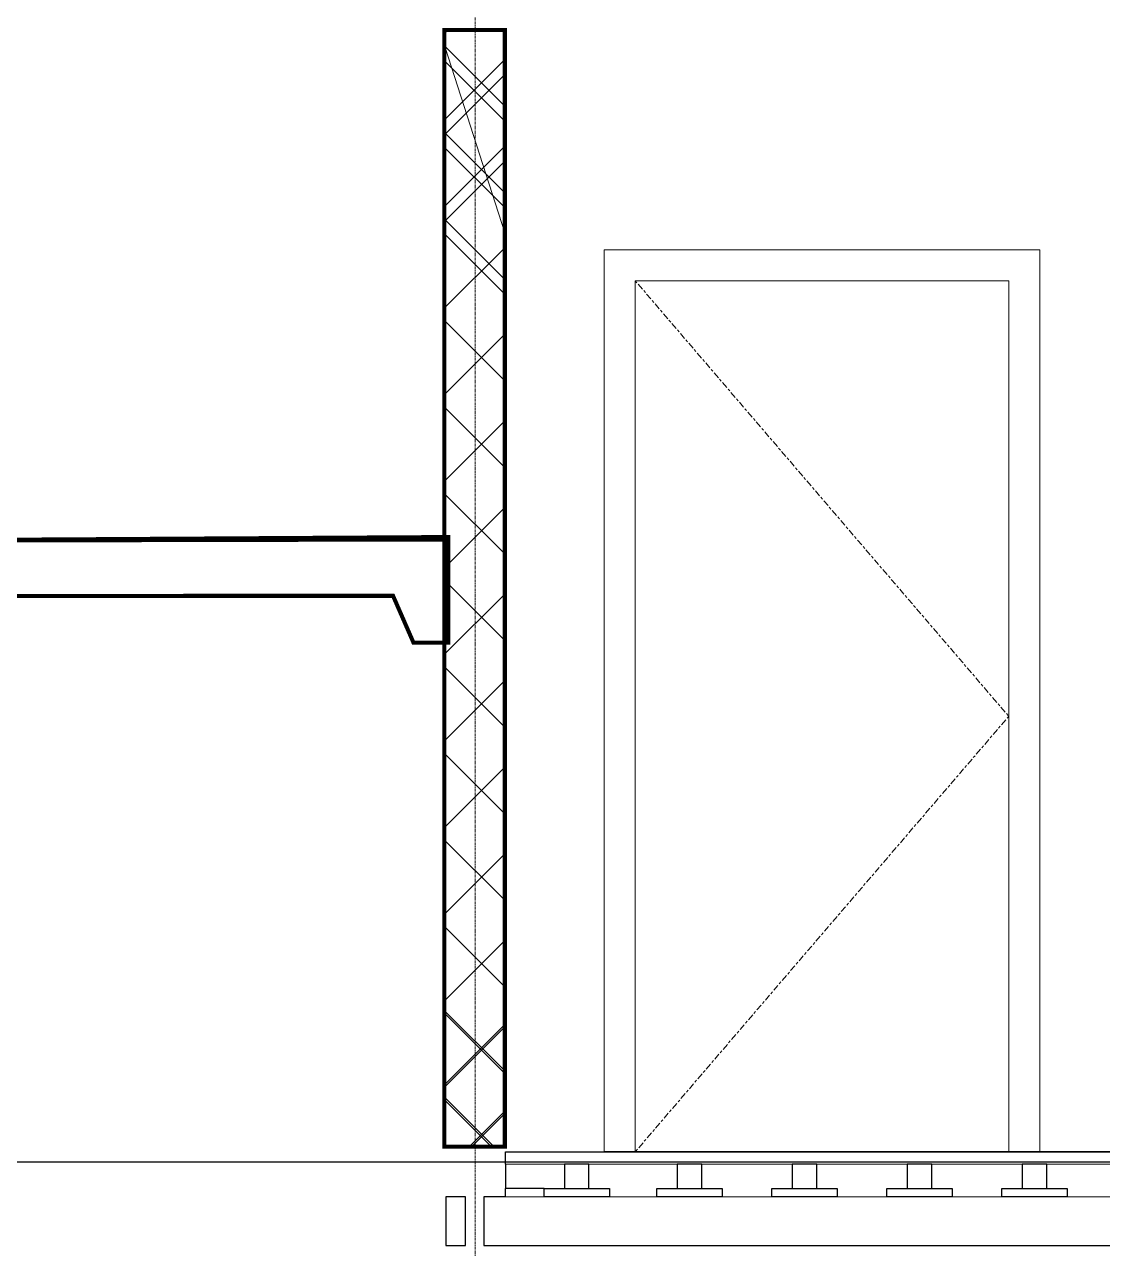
# Model space of a CAD drawing. Header units: inches. Extents: x -2431 to 214825, y 3 to 92804.
# Drawn here: x 162324 to 164965, y 11804 to 14803 of the extents above; entities that cross this region are included whole.
import ezdxf

# ---------------------------------------------------------------- set-up
doc = ezdxf.new("R2010")
doc.units = ezdxf.units.IN
doc.header["$MEASUREMENT"] = 0
doc.linetypes.add('Линия сетки', pattern=[22.224999999999994, 12.7, -3.174999999999999, 3.174999999999999, -3.174999999999999])
doc.linetypes.add('Центр', pattern=[31.749999999999996, 6.349999999999999, -4.7625, 15.875, -4.7625])
for name, color, linetype, lineweight in [('A-DOOR', 250, 'Continuous', 9), ('A-DOOR-FRAM', 250, 'Continuous', 18), ('A-FLOR', 250, 'Continuous', 9), ('A-WALL', 250, 'Continuous', 9), ('A-WALL-PATT', 250, 'Continuous', 25), ('S-GRID', 250, 'Continuous', 9)]:
    doc.layers.add(name, color=color, linetype=linetype, lineweight=lineweight)
doc.layers.add('Фундамент', color=30, linetype='Continuous')
pattern_1 = [(49.99999999999999, (-76036.9839342985, -16202.15720170824), (546.554006988012, -47.81725661670926), [57.15000000000001, -628.6500000000001]), (355, (-76036.9839342985, -16202.15720170824), (-105.730264274908, 573.1705357171054), [45.72, -502.92175251]), (100.4514447, (-75991.43791329852, -16206.1419622082), (440.8237412710598, 525.3532557365853), [48.57002639999999, -534.2707337999998]), (46.18420000000001, (-76036.9839342985, -16049.75720170821), (813.2371226763897, -126.1269837981814), [85.725, -942.9749999999999]), (96.63555760999992, (-75969.2142342985, -16060.26770170819), (712.212402154509, 742.2783737931645), [72.85506942, -801.4068244800001]), (351.1841511700001, (-76036.9839342985, -16049.75720170821), (712.2124021949311, 742.278373756598), [68.57990121, -754.37919576]), (21, (-75960.7839342985, -16087.85720170819), (454.8431738073974, -306.7955945612628), [57.15000000000001, -628.6500000000001]), (326.0000000000001, (-75960.7839342985, -16087.85720170819), (185.4060850429412, 552.5638983669578), [45.72, -502.92]), (71.45144499999999, (-75922.88033649849, -16113.42350140819), (640.2492578361484, 245.7683066577157), [48.5700264, -534.2698128]), (37.50000000000001, (-76036.9839342985, -16202.15720170824), (9.26580975177545, 253.6651166194593), [0, -496.824, 0, -510.54, 0, -504.825]), (7.499999999999999, (-76036.9839342985, -16202.15720170824), (200.4589875309172, 300.5417244543585), [0, -291.0839999999999, 0, -485.394, 0, -192.405]), (327.5, (-76206.90993429851, -16202.15720170824), (406.7717855006142, -17.18623197802033), [0, -190.5, 0, -594.36, 0, -788.67]), (317.5, (-76283.1099342985, -16202.15720170824), (444.3875441580541, 76.27947309999908), [0, -247.65, 0, -394.716, 0, -560.0699999999999])]
pattern_2 = [(45, (164716.2814225166, 33290.74681734701), (-251.4471713899363, 251.4471713899363), []), (45, (164716.2814225166, 33671.74681734701), (-251.4471713899363, 251.4471713899363), [])]

# ---------------------------------------------------------------- blocks, each defined once
blk = doc.blocks.new('Одиночные-Щитовые - 0915 x 2134 мм-348962-Сечение 0')
at = {"layer": 'A-DOOR', "linetype": 'Центр'}
for p, q in [((-5142.589691944655, 2134), (-4227.589691944655, 1067)), ((-4227.589691944655, 1067), (-5142.589691944656, -1.353583911622991e-13))]:
    blk.add_line(p, q, dxfattribs=at)
at = {"layer": 'A-DOOR-FRAM', "lineweight": 9}
for p, q in [((-5218.589691944656, 2209.999999999999), (-5218.589691944656, 0)), ((-4151.589691944657, 2209.999999999999), (-5218.589691944656, 2209.999999999999)), ((-4151.589691944657, 0), (-4151.589691944657, 2209.999999999999)), ((-5142.589691944656, 0), (-5142.589691944656, 2134.000000000002)), ((-5142.589691944656, 2134.000000000002), (-4227.589691944657, 2134.000000000002)), ((-4227.589691944657, 2134.000000000002), (-4227.589691944657, 0))]:
    blk.add_line(p, q, dxfattribs=at)

msp = doc.modelspace()

# ---------------------------------------------------------------- hatches: boundary and pattern name
h = msp.add_hatch()
h.set_pattern_fill('AR-CONC', color=256, scale=3)
h.set_pattern_definition(pattern_1)
h.paths.add_polyline_path([(163500.447730572, 11890.74681734701), (163354.447730572, 11890.74681734701), (163354.447730572, 10240.74681734701), (163367.6765086684, 10240.74681734701), (163367.6765086684, 9940.746817347012), (163354.447730572, 9940.746817347012), (163354.447730572, 9340.746817347012), (163500.447730572, 9340.746817347012)])
h.paths.add_polyline_path([(168376.3306247166, 11890.74681734701), (168230.3306247166, 11890.74681734701), (168230.3306247166, 9340.746817347012), (168376.3306247166, 9340.746817347012)])
h.paths.add_polyline_path([(165200.4477305721, 11788.99893422239), (165054.447730572, 11788.99893422239), (165054.447730572, 9340.746817347012), (165200.447730572, 9340.746817347012)])
h.paths.add_polyline_path([(165140.6390425664, 11811.36464429955), (165200.447730572, 11811.36464429955)])
h.paths.add_polyline_path([(165111.0355341841, 11811.36464429955), (165054.447730572, 11811.36464429955)])
h = msp.add_hatch()
h.set_pattern_fill('AR-CONC', color=256, scale=3)
h.set_pattern_definition(pattern_1)
h.paths.add_polyline_path([(163500.447730572, 11890.74681734701), (163354.447730572, 11890.74681734701), (163354.447730572, 10240.74681734701), (163367.6765086684, 10240.74681734701), (163367.6765086684, 9940.746817347012), (163354.447730572, 9940.746817347012), (163354.447730572, 9340.746817347012), (163500.447730572, 9340.746817347012)])
h.paths.add_polyline_path([(168376.3306247166, 11890.74681734701), (168230.3306247166, 11890.74681734701), (168230.3306247166, 9340.746817347012), (168376.3306247166, 9340.746817347012)])
h.paths.add_polyline_path([(165200.4477305721, 11788.99893422239), (165054.447730572, 11788.99893422239), (165054.447730572, 9340.746817347012), (165200.447730572, 9340.746817347012)])
h.paths.add_polyline_path([(165140.6390425664, 11811.36464429955), (165200.447730572, 11811.36464429955)])
h.paths.add_polyline_path([(165111.0355341841, 11811.36464429955), (165054.447730572, 11811.36464429955)])
at = {"layer": 'A-WALL-PATT', "lineweight": 9}
h = msp.add_hatch(dxfattribs=at)
h.set_pattern_fill('FP_3', color=256, style=0, pattern_type=2)
h.set_pattern_definition(pattern_2)
h.paths.add_polyline_path([(163352.447730572, 11890.74681734701), (163354.447730572, 11890.74681734701), (163354.447730572, 12040.74681734701), (163352.447730572, 12040.74681734701)])
h.paths.add_polyline_path([(163354.447730572, 11788.99893422524), (163352.447730572, 11788.99893422524), (163352.447730572, 9340.746817346953), (163354.447730572, 9340.746817346953)])
h = msp.add_hatch(dxfattribs=at)
h.set_pattern_fill('FP_3', color=256, style=0, pattern_type=2)
h.set_pattern_definition(pattern_2)
h.paths.add_polyline_path([(163352.447730572, 11890.74681734701), (163354.447730572, 11890.74681734701), (163354.447730572, 12040.74681734701), (163352.447730572, 12040.74681734701)])
h.paths.add_polyline_path([(163354.447730572, 11788.99893422524), (163352.447730572, 11788.99893422524), (163352.447730572, 9340.746817346953), (163354.447730572, 9340.746817346953)])

# ---------------------------------------------------------------- linework, layer by layer
for p, q in [((163502.447730572, 14788.99893422524), (163352.447730572, 14788.99893422524)), ((163502.447730572, 14788.99893422524), (163352.447730572, 14788.99893422524)), ((163502.447730572, 12053.20426850737), (163354.447730572, 12053.20426850737)), ((163502.447730572, 12053.20426850737), (163354.447730572, 12053.20426850737)), ((163502.447730572, 12040.74681734701), (165054.4477305721, 12040.74681734701)), ((163502.447730572, 12040.74681734701), (165054.4477305721, 12040.74681734701)), ((163502.447730572, 12010.74681734707), (163502.447730572, 11950.74681734707)), ((163502.447730572, 12010.74681734707), (163502.447730572, 11950.74681734707)), ((163706.5718784914, 12010.74681734981), (163646.5718784914, 12010.74681734981)), ((163646.5718784914, 12010.74681734981), (163646.5718784914, 11950.74681734981)), ((163706.5718784913, 12010.74681734981), (163646.5718784913, 12010.74681734981)), ((163646.5718784913, 12010.74681734981), (163646.5718784913, 11950.74681734981)), ((163706.5718784914, 12010.74681734981), (163646.5718784914, 12010.74681734981)), ((163646.5718784914, 12010.74681734981), (163646.5718784914, 11950.74681734981)), ((163706.5718784913, 12010.74681734981), (163646.5718784913, 12010.74681734981)), ((163646.5718784913, 12010.74681734981), (163646.5718784913, 11950.74681734981)), ((163706.5718784914, 11950.74681734981), (163706.5718784914, 12010.74681734981)), ((163706.5718784913, 11950.74681734981), (163706.5718784913, 12010.74681734981)), ((163706.5718784914, 11950.74681734981), (163706.5718784914, 12010.74681734981)), ((163706.5718784913, 11950.74681734981), (163706.5718784913, 12010.74681734981)), ((163982.9419795679, 12010.74681734981), (163922.9419795679, 12010.74681734981)), ((163922.9419795679, 12010.74681734981), (163922.9419795679, 11950.74681734981)), ((163982.9419795678, 12010.74681734981), (163922.9419795678, 12010.74681734981)), ((163922.9419795678, 12010.74681734981), (163922.9419795678, 11950.74681734981)), ((163982.9419795679, 12010.74681734981), (163922.9419795679, 12010.74681734981)), ((163922.9419795679, 12010.74681734981), (163922.9419795679, 11950.74681734981)), ((163982.9419795678, 12010.74681734981), (163922.9419795678, 12010.74681734981)), ((163922.9419795678, 12010.74681734981), (163922.9419795678, 11950.74681734981)), ((163982.9419795679, 11950.74681734981), (163982.9419795679, 12010.74681734981)), ((163982.9419795678, 11950.74681734981), (163982.9419795678, 12010.74681734981)), ((163982.9419795679, 11950.74681734981), (163982.9419795679, 12010.74681734981)), ((163982.9419795678, 11950.74681734981), (163982.9419795678, 12010.74681734981)), ((164264.5829941634, 12010.74681734981), (164204.5829941634, 12010.74681734981)), ((164204.5829941634, 12010.74681734981), (164204.5829941634, 11950.74681734981)), ((164264.5829941633, 12010.74681734981), (164204.5829941633, 12010.74681734981)), ((164204.5829941633, 12010.74681734981), (164204.5829941633, 11950.74681734981)), ((164264.5829941634, 12010.74681734981), (164204.5829941634, 12010.74681734981)), ((164204.5829941634, 12010.74681734981), (164204.5829941634, 11950.74681734981)), ((164264.5829941633, 12010.74681734981), (164204.5829941633, 12010.74681734981)), ((164204.5829941633, 12010.74681734981), (164204.5829941633, 11950.74681734981)), ((164264.5829941634, 11950.74681734981), (164264.5829941634, 12010.74681734981)), ((164264.5829941633, 11950.74681734981), (164264.5829941633, 12010.74681734981)), ((164264.5829941634, 11950.74681734981), (164264.5829941634, 12010.74681734981)), ((164264.5829941633, 11950.74681734981), (164264.5829941633, 12010.74681734981)), ((164546.2240087591, 12010.74681735254), (164486.2240087591, 12010.74681735254)), ((164486.2240087591, 12010.74681735254), (164486.2240087591, 11950.74681735254)), ((164546.224008759, 12010.74681735254), (164486.224008759, 12010.74681735254)), ((164486.224008759, 12010.74681735254), (164486.224008759, 11950.74681735254)), ((164546.2240087591, 12010.74681735254), (164486.2240087591, 12010.74681735254)), ((164486.2240087591, 12010.74681735254), (164486.2240087591, 11950.74681735254)), ((164546.224008759, 12010.74681735254), (164486.224008759, 12010.74681735254)), ((164486.224008759, 12010.74681735254), (164486.224008759, 11950.74681735254)), ((164546.2240087591, 11950.74681735254), (164546.2240087591, 12010.74681735254)), ((164546.224008759, 11950.74681735254), (164546.224008759, 12010.74681735254)), ((164546.2240087591, 11950.74681735254), (164546.2240087591, 12010.74681735254)), ((164546.224008759, 11950.74681735254), (164546.224008759, 12010.74681735254)), ((164827.8650233546, 12010.74681735528), (164767.8650233546, 12010.74681735528)), ((164767.8650233546, 12010.74681735528), (164767.8650233546, 11950.74681735528)), ((164827.8650233545, 12010.74681735528), (164767.8650233545, 12010.74681735528)), ((164767.8650233545, 12010.74681735528), (164767.8650233545, 11950.74681735528)), ((164827.8650233546, 12010.74681735528), (164767.8650233546, 12010.74681735528)), ((164767.8650233546, 12010.74681735528), (164767.8650233546, 11950.74681735528)), ((164827.8650233545, 12010.74681735528), (164767.8650233545, 12010.74681735528)), ((164767.8650233545, 12010.74681735528), (164767.8650233545, 11950.74681735528)), ((164827.8650233546, 11950.74681735528), (164827.8650233546, 12010.74681735528)), ((164827.8650233545, 11950.74681735528), (164827.8650233545, 12010.74681735528)), ((164827.8650233546, 11950.74681735528), (164827.8650233546, 12010.74681735528)), ((164827.8650233545, 11950.74681735528), (164827.8650233545, 12010.74681735528)), ((163596.5718784913, 11950.74681734981), (163502.447730572, 11950.74681734981)), ((163596.5718784913, 11950.74681734981), (163502.447730572, 11950.74681734981)), ((163596.5718784914, 11950.74681734981), (163756.5718784914, 11950.74681734981)), ((163596.5718784914, 11930.74681734981), (163596.5718784914, 11950.74681734981)), ((163596.5718784913, 11950.74681734981), (163756.5718784913, 11950.74681734981)), ((163596.5718784913, 11930.74681734981), (163596.5718784913, 11950.74681734981)), ((163596.5718784914, 11950.74681734981), (163756.5718784914, 11950.74681734981)), ((163596.5718784914, 11930.74681734981), (163596.5718784914, 11950.74681734981)), ((163596.5718784913, 11950.74681734981), (163756.5718784913, 11950.74681734981)), ((163596.5718784913, 11930.74681734981), (163596.5718784913, 11950.74681734981)), ((163646.5718784914, 11950.74681734981), (163706.5718784914, 11950.74681734981)), ((163646.5718784913, 11950.74681734981), (163706.5718784913, 11950.74681734981)), ((163646.5718784914, 11950.74681734981), (163706.5718784914, 11950.74681734981)), ((163646.5718784913, 11950.74681734981), (163706.5718784913, 11950.74681734981)), ((163756.5718784914, 11950.74681734981), (163756.5718784914, 11930.74681734981)), ((163756.5718784913, 11950.74681734981), (163756.5718784913, 11930.74681734981)), ((163756.5718784914, 11950.74681734981), (163756.5718784914, 11930.74681734981)), ((163756.5718784913, 11950.74681734981), (163756.5718784913, 11930.74681734981)), ((163872.9419795679, 11950.74681734981), (164032.9419795679, 11950.74681734981)), ((163872.9419795679, 11930.74681734981), (163872.9419795679, 11950.74681734981)), ((163872.9419795678, 11950.74681734981), (164032.9419795678, 11950.74681734981)), ((163872.9419795678, 11930.74681734981), (163872.9419795678, 11950.74681734981)), ((163872.9419795679, 11950.74681734981), (164032.9419795679, 11950.74681734981)), ((163872.9419795679, 11930.74681734981), (163872.9419795679, 11950.74681734981)), ((163872.9419795678, 11950.74681734981), (164032.9419795678, 11950.74681734981)), ((163872.9419795678, 11930.74681734981), (163872.9419795678, 11950.74681734981)), ((163922.9419795679, 11950.74681734981), (163982.9419795679, 11950.74681734981)), ((163922.9419795678, 11950.74681734981), (163982.9419795678, 11950.74681734981)), ((163922.9419795679, 11950.74681734981), (163982.9419795679, 11950.74681734981)), ((163922.9419795678, 11950.74681734981), (163982.9419795678, 11950.74681734981)), ((164032.9419795679, 11950.74681734981), (164032.9419795679, 11930.74681734981)), ((164032.9419795678, 11950.74681734981), (164032.9419795678, 11930.74681734981)), ((164032.9419795679, 11950.74681734981), (164032.9419795679, 11930.74681734981)), ((164032.9419795678, 11950.74681734981), (164032.9419795678, 11930.74681734981)), ((164154.5829941634, 11950.74681734981), (164314.5829941634, 11950.74681734981)), ((164154.5829941634, 11930.74681734981), (164154.5829941634, 11950.74681734981)), ((164154.5829941633, 11950.74681734981), (164314.5829941633, 11950.74681734981)), ((164154.5829941633, 11930.74681734981), (164154.5829941633, 11950.74681734981)), ((164154.5829941634, 11950.74681734981), (164314.5829941634, 11950.74681734981)), ((164154.5829941634, 11930.74681734981), (164154.5829941634, 11950.74681734981)), ((164154.5829941633, 11950.74681734981), (164314.5829941633, 11950.74681734981)), ((164154.5829941633, 11930.74681734981), (164154.5829941633, 11950.74681734981)), ((164204.5829941634, 11950.74681734981), (164264.5829941634, 11950.74681734981)), ((164204.5829941633, 11950.74681734981), (164264.5829941633, 11950.74681734981)), ((164204.5829941634, 11950.74681734981), (164264.5829941634, 11950.74681734981)), ((164204.5829941633, 11950.74681734981), (164264.5829941633, 11950.74681734981)), ((164314.5829941634, 11950.74681734981), (164314.5829941634, 11930.74681734981)), ((164314.5829941633, 11950.74681734981), (164314.5829941633, 11930.74681734981)), ((164314.5829941634, 11950.74681734981), (164314.5829941634, 11930.74681734981)), ((164314.5829941633, 11950.74681734981), (164314.5829941633, 11930.74681734981)), ((164436.2240087591, 11950.74681735254), (164596.2240087591, 11950.74681735254)), ((164436.2240087591, 11930.74681735254), (164436.2240087591, 11950.74681735254)), ((164436.224008759, 11950.74681735254), (164596.224008759, 11950.74681735254)), ((164436.224008759, 11930.74681735254), (164436.224008759, 11950.74681735254)), ((164436.2240087591, 11950.74681735254), (164596.2240087591, 11950.74681735254)), ((164436.2240087591, 11930.74681735254), (164436.2240087591, 11950.74681735254)), ((164436.224008759, 11950.74681735254), (164596.224008759, 11950.74681735254)), ((164436.224008759, 11930.74681735254), (164436.224008759, 11950.74681735254)), ((164486.2240087591, 11950.74681735254), (164546.2240087591, 11950.74681735254)), ((164486.224008759, 11950.74681735254), (164546.224008759, 11950.74681735254)), ((164486.2240087591, 11950.74681735254), (164546.2240087591, 11950.74681735254)), ((164486.224008759, 11950.74681735254), (164546.224008759, 11950.74681735254)), ((164596.2240087591, 11950.74681735254), (164596.2240087591, 11930.74681735254)), ((164596.224008759, 11950.74681735254), (164596.224008759, 11930.74681735254)), ((164596.2240087591, 11950.74681735254), (164596.2240087591, 11930.74681735254)), ((164596.224008759, 11950.74681735254), (164596.224008759, 11930.74681735254)), ((164717.8650233546, 11950.74681735528), (164877.8650233546, 11950.74681735528)), ((164717.8650233546, 11930.74681735528), (164717.8650233546, 11950.74681735528)), ((164717.8650233545, 11950.74681735528), (164877.8650233545, 11950.74681735528)), ((164717.8650233545, 11930.74681735528), (164717.8650233545, 11950.74681735528)), ((164717.8650233546, 11950.74681735528), (164877.8650233546, 11950.74681735528)), ((164717.8650233546, 11930.74681735528), (164717.8650233546, 11950.74681735528)), ((164717.8650233545, 11950.74681735528), (164877.8650233545, 11950.74681735528)), ((164717.8650233545, 11930.74681735528), (164717.8650233545, 11950.74681735528)), ((164767.8650233546, 11950.74681735528), (164827.8650233546, 11950.74681735528)), ((164767.8650233545, 11950.74681735528), (164827.8650233545, 11950.74681735528)), ((164767.8650233546, 11950.74681735528), (164827.8650233546, 11950.74681735528)), ((164767.8650233545, 11950.74681735528), (164827.8650233545, 11950.74681735528)), ((164877.8650233546, 11950.74681735528), (164877.8650233546, 11930.74681735528)), ((164877.8650233545, 11950.74681735528), (164877.8650233545, 11930.74681735528)), ((164877.8650233546, 11950.74681735528), (164877.8650233546, 11930.74681735528)), ((164877.8650233545, 11950.74681735528), (164877.8650233545, 11930.74681735528)), ((163404.2844127769, 11930.74681734707), (163355.883689857, 11930.74681734707)), ((163355.883689857, 11930.74681734707), (163355.883689857, 11811.67644874449)), ((163404.2844127769, 11930.74681734707), (163355.883689857, 11930.74681734707)), ((163355.883689857, 11930.74681734707), (163355.883689857, 11811.67644874449)), ((163404.2844127769, 11811.67644874449), (163404.2844127769, 11930.74681734707)), ((163404.2844127769, 11811.67644874449), (163404.2844127769, 11930.74681734707)), ((163502.447730572, 11930.74681734707), (163448.7328049132, 11930.74681734707)), ((163448.7328049132, 11930.74681734707), (163448.7328049132, 11811.36464429955)), ((163502.447730572, 11930.74681734707), (163448.7328049132, 11930.74681734707)), ((163448.7328049132, 11930.74681734707), (163448.7328049132, 11811.36464429955)), ((163756.5718784914, 11930.74681734981), (163596.5718784914, 11930.74681734981)), ((163756.5718784913, 11930.74681734981), (163596.5718784913, 11930.74681734981)), ((163756.5718784914, 11930.74681734981), (163596.5718784914, 11930.74681734981)), ((163756.5718784913, 11930.74681734981), (163596.5718784913, 11930.74681734981)), ((164032.9419795679, 11930.74681734981), (163872.9419795679, 11930.74681734981)), ((164032.9419795678, 11930.74681734981), (163872.9419795678, 11930.74681734981)), ((164032.9419795679, 11930.74681734981), (163872.9419795679, 11930.74681734981)), ((164032.9419795678, 11930.74681734981), (163872.9419795678, 11930.74681734981)), ((164314.5829941634, 11930.74681734981), (164154.5829941634, 11930.74681734981)), ((164314.5829941633, 11930.74681734981), (164154.5829941633, 11930.74681734981)), ((164314.5829941634, 11930.74681734981), (164154.5829941634, 11930.74681734981)), ((164314.5829941633, 11930.74681734981), (164154.5829941633, 11930.74681734981)), ((164596.2240087591, 11930.74681735254), (164436.2240087591, 11930.74681735254)), ((164596.224008759, 11930.74681735254), (164436.224008759, 11930.74681735254)), ((164596.2240087591, 11930.74681735254), (164436.2240087591, 11930.74681735254)), ((164596.224008759, 11930.74681735254), (164436.224008759, 11930.74681735254)), ((164877.8650233546, 11930.74681735528), (164717.8650233546, 11930.74681735528)), ((164877.8650233545, 11930.74681735528), (164717.8650233545, 11930.74681735528)), ((164877.8650233546, 11930.74681735528), (164717.8650233546, 11930.74681735528)), ((164877.8650233545, 11930.74681735528), (164717.8650233545, 11930.74681735528)), ((163355.883689857, 11811.67644874449), (163404.2844127769, 11811.67644874449)), ((163355.883689857, 11811.67644874449), (163404.2844127769, 11811.67644874449)), ((163448.7328049132, 11811.36464429955), (165111.0355341841, 11811.36464429955)), ((163448.7328049132, 11811.36464429955), (165111.0355341841, 11811.36464429955))]:
    msp.add_line(p, q)
at = {"lineweight": 0}
for p, q in [((163502.447730572, 12010.74681734707), (165054.4477305721, 12010.74681734701)), ((163502.447730572, 12010.74681734707), (165054.447730572, 12010.74681734701)), ((163502.447730572, 12010.74681734707), (165054.4477305721, 12010.74681734701)), ((163502.447730572, 12010.74681734707), (165054.447730572, 12010.74681734701)), ((163502.447730572, 11930.74681734707), (165054.4477305721, 11930.74681734701)), ((163502.447730572, 11930.74681734707), (165054.447730572, 11930.74681734701)), ((163502.447730572, 11930.74681734707), (165054.4477305721, 11930.74681734701)), ((163502.447730572, 11930.74681734707), (165054.447730572, 11930.74681734701))]:
    msp.add_line(p, q, dxfattribs=at)
at = {"const_width": 10}
msp.add_lwpolyline([(163500.447730572, 12053.20426850725), (163352.447730572, 12053.20426850725), (163352.447730572, 14788.99893422518), (163500.447730572, 14788.99893422518), (163500.447730572, 12053.20426850725)], dxfattribs=at)
msp.add_lwpolyline([(163362.0002155271, 13287.98485521177), (163276.8203101755, 13287.98485521177), (163226.6860906087, 13402.87136510302), (162103.2259978142, 13402.79209369185), (162022.0841618338, 13244.13715937363), (161912.8022809612, 13030.46058399749), (161834.8518916249, 13030.46058399748), (161834.8518916249, 13244.13715937369), (161889.8821786576, 13244.13715937369), (161889.8821786576, 13537.88836796351), (163362.0002155261, 13537.97055464316)], close=True, dxfattribs=at)
at = {"layer": 'A-DOOR', "linetype": 'Центр'}
msp.add_line((164734.947730572, 13107.74681734701), (163819.947730572, 12040.74681734701), dxfattribs=at)
msp.add_line((164734.947730572, 13107.74681734701), (163819.947730572, 12040.74681734701), dxfattribs=at)
at = {"layer": 'A-DOOR-FRAM', "lineweight": 9}
for p, q in [((163743.947730572, 14250.74681734701), (163743.947730572, 12040.74681734701)), ((163743.947730572, 14250.74681734701), (163743.947730572, 12040.74681734701)), ((164810.947730572, 12040.74681734701), (164810.947730572, 14250.74681734701)), ((164810.947730572, 12040.74681734701), (164810.947730572, 14250.74681734701)), ((163819.947730572, 12040.74681734701), (163819.947730572, 14174.74681734701)), ((163819.947730572, 12040.74681734701), (163819.947730572, 14174.74681734701)), ((164734.947730572, 14174.74681734701), (164734.947730572, 12040.74681734701)), ((164734.947730572, 14174.74681734701), (164734.947730572, 12040.74681734701))]:
    msp.add_line(p, q, dxfattribs=at)
at = {"layer": 'A-FLOR', "lineweight": 35}
msp.add_line((165054.4477305721, 12040.74681734701), (163743.947730572, 12040.74681734701), dxfattribs=at)
msp.add_line((165054.4477305721, 12040.74681734701), (163743.947730572, 12040.74681734701), dxfattribs=at)
at = {"layer": 'A-WALL', "lineweight": 25}
for p, q in [((163352.447730572, 14788.99893422524), (163352.447730572, 12112.39981366659)), ((163352.447730572, 14788.99893422524), (163352.447730572, 12940.74681734707)), ((163352.447730572, 14788.99893422524), (163352.447730572, 12112.39981366653)), ((163352.447730572, 14788.9989342253), (163352.447730572, 12112.39981366659)), ((163352.447730572, 14788.99893422524), (163352.447730572, 12112.39981366659)), ((163352.447730572, 14788.99893422524), (163352.447730572, 12940.74681734707)), ((163352.447730572, 14788.99893422524), (163352.447730572, 12112.39981366653)), ((163352.447730572, 14788.9989342253), (163352.447730572, 12112.39981366659)), ((163502.447730572, 12053.20426850737), (163502.447730572, 14788.99893422524)), ((163502.447730572, 12940.74681734707), (163502.447730572, 14788.99893422524)), ((163502.447730572, 12053.20426850737), (163502.447730572, 14788.99893422524)), ((163502.447730572, 12053.20426850737), (163502.447730572, 14788.9989342253)), ((163502.447730572, 12053.20426850737), (163502.447730572, 14788.99893422524)), ((163502.447730572, 12940.74681734707), (163502.447730572, 14788.99893422524)), ((163502.447730572, 12053.20426850737), (163502.447730572, 14788.99893422524)), ((163502.447730572, 12053.20426850737), (163502.447730572, 14788.9989342253)), ((163502.447730572, 12010.74681734707), (163502.447730572, 12040.74681734701)), ((163502.447730572, 12010.74681734707), (163502.447730572, 12040.74681734701)), ((163502.447730572, 12010.74681734707), (163502.447730572, 12040.74681734701)), ((163502.447730572, 12010.74681734707), (163502.447730572, 12040.74681734701)), ((163502.447730572, 12010.74681734707), (163502.447730572, 12040.74681734701)), ((163502.447730572, 12010.74681734707), (163502.447730572, 12040.74681734701)), ((163502.447730572, 11930.74681734707), (163502.447730572, 11950.74681734707)), ((163502.447730572, 11930.74681734707), (163502.447730572, 11950.74681734707)), ((163502.447730572, 11930.74681734707), (163502.447730572, 11950.74681734707)), ((163502.447730572, 11930.74681734707), (163502.447730572, 11950.74681734707)), ((163502.447730572, 11930.74681734707), (163502.447730572, 11950.74681734707)), ((163502.447730572, 11930.74681734707), (163502.447730572, 11950.74681734707))]:
    msp.add_line(p, q, dxfattribs=at)
at = {"layer": 'A-WALL'}
for p, q in [((163354.447730572, 14788.99893422524), (163354.447730572, 12053.20426850737)), ((163354.447730572, 14788.99893422524), (163354.447730572, 12940.74681734707)), ((163354.447730572, 14788.99893422524), (163354.447730572, 12053.20426850737)), ((163354.447730572, 14788.9989342253), (163354.447730572, 12053.20426850737)), ((163354.447730572, 14788.99893422524), (163354.447730572, 12053.20426850737)), ((163354.447730572, 14788.99893422524), (163354.447730572, 12940.74681734707)), ((163354.447730572, 14788.99893422524), (163354.447730572, 12053.20426850737)), ((163354.447730572, 14788.9989342253), (163354.447730572, 12053.20426850737)), ((163500.447730572, 14788.99893422524), (163500.447730572, 12053.20426850737)), ((163500.447730572, 14788.99893422524), (163500.447730572, 12940.74681734707)), ((163500.447730572, 14788.99893422524), (163500.447730572, 12053.20426850737)), ((163500.447730572, 14788.9989342253), (163500.447730572, 12053.20426850737)), ((163500.447730572, 14788.99893422524), (163500.447730572, 12053.20426850737)), ((163500.447730572, 14788.99893422524), (163500.447730572, 12940.74681734707)), ((163500.447730572, 14788.99893422524), (163500.447730572, 12053.20426850737)), ((163500.447730572, 14788.9989342253), (163500.447730572, 12053.20426850737))]:
    msp.add_line(p, q, dxfattribs=at)
at = {"layer": 'A-WALL-PATT', "linetype": 'Continuous', "lineweight": 9}
for p, q in [((163354.447730572, 14782.61444563715), (163360.83221916, 14788.99893422524)), ((163354.447730572, 14782.61444563715), (163360.83221916, 14788.99893422524)), ((163352.447730572, 14731.39981366653), (163354.447730572, 14733.39981366653)), ((163352.447730572, 14731.39981366653), (163354.447730572, 14733.39981366653)), ((163500.447730572, 14602.5653828989), (163354.447730572, 14748.5653828989)), ((163500.447730572, 14602.5653828989), (163354.447730572, 14748.5653828989)), ((163354.447730572, 14746.21834256925), (163500.447730572, 14292.21834256925)), ((163354.447730572, 14746.21834256925), (163500.447730572, 14292.21834256925)), ((163352.447730572, 14706.61112810677), (163354.447730572, 14708.61112810677)), ((163352.447730572, 14706.61112810677), (163354.447730572, 14708.61112810677)), ((163354.447730572, 14570.48241128115), (163500.447730572, 14716.48241128115)), ((163354.447730572, 14570.48241128115), (163500.447730572, 14716.48241128115)), ((163500.447730572, 14566.16927983105), (163354.447730572, 14712.169279831)), ((163500.447730572, 14566.16927983105), (163354.447730572, 14712.169279831)), ((163354.447730572, 14534.0863082133), (163500.447730572, 14680.08630821324)), ((163354.447730572, 14534.0863082133), (163500.447730572, 14680.08630821324)), ((163352.447730572, 14609.50547088665), (163354.447730572, 14611.50547088665)), ((163352.447730572, 14609.50547088665), (163354.447730572, 14611.50547088665)), ((163500.447730572, 14390.43334854295), (163354.447730572, 14536.43334854295)), ((163500.447730572, 14390.43334854295), (163354.447730572, 14536.43334854295)), ((163354.447730572, 14358.3503769252), (163500.447730572, 14504.3503769252)), ((163354.447730572, 14358.3503769252), (163500.447730572, 14504.3503769252)), ((163500.447730572, 14354.03724547505), (163354.447730572, 14500.03724547505)), ((163500.447730572, 14354.03724547505), (163354.447730572, 14500.03724547505)), ((163354.447730572, 14321.95427385729), (163500.447730572, 14467.95427385729)), ((163354.447730572, 14321.95427385729), (163500.447730572, 14467.95427385729)), ((163352.447730572, 14325.61112810677), (163354.447730572, 14327.61112810677)), ((163352.447730572, 14325.61112810677), (163354.447730572, 14327.61112810677)), ((163500.447730572, 14178.301314187), (163354.447730572, 14324.301314187)), ((163500.447730572, 14178.301314187), (163354.447730572, 14324.301314187)), ((163500.447730572, 14141.9052111191), (163354.447730572, 14287.9052111191)), ((163500.447730572, 14141.9052111191), (163354.447730572, 14287.9052111191)), ((163354.447730572, 14109.82223950134), (163500.447730572, 14255.82223950134)), ((163354.447730572, 14109.82223950134), (163500.447730572, 14255.82223950134)), ((163352.447730572, 14228.50547088665), (163354.447730572, 14230.50547088665)), ((163352.447730572, 14228.50547088665), (163354.447730572, 14230.50547088665)), ((163352.447730572, 14203.71678532695), (163354.447730572, 14205.71678532695)), ((163352.447730572, 14203.71678532695), (163354.447730572, 14205.71678532695)), ((163500.447730572, 13929.77317676315), (163354.447730572, 14075.77317676315)), ((163500.447730572, 13929.77317676315), (163354.447730572, 14075.77317676315)), ((163354.447730572, 13897.69020514539), (163500.447730572, 14043.69020514539)), ((163354.447730572, 13897.69020514539), (163500.447730572, 14043.69020514539)), ((163500.447730572, 13717.6411424072), (163354.447730572, 13863.64114240714)), ((163500.447730572, 13717.6411424072), (163354.447730572, 13863.64114240714)), ((163352.447730572, 13822.71678532695), (163354.447730572, 13824.71678532695)), ((163352.447730572, 13822.71678532695), (163354.447730572, 13824.71678532695)), ((163354.447730572, 13685.55817078945), (163500.447730572, 13831.55817078939)), ((163354.447730572, 13685.55817078945), (163500.447730572, 13831.55817078939)), ((163352.447730572, 13700.82244254707), (163354.447730572, 13702.82244254707)), ((163352.447730572, 13700.82244254707), (163354.447730572, 13702.82244254707)), ((163500.447730572, 13505.50910805119), (163354.447730572, 13651.50910805119)), ((163500.447730572, 13505.50910805119), (163354.447730572, 13651.50910805119)), ((163354.447730572, 13473.42613643344), (163500.447730572, 13619.42613643344)), ((163354.447730572, 13473.42613643344), (163500.447730572, 13619.42613643344)), ((163500.447730572, 13293.37707369524), (163354.447730572, 13439.37707369524)), ((163500.447730572, 13293.37707369524), (163354.447730572, 13439.37707369524)), ((163354.447730572, 13261.29410207749), (163500.447730572, 13407.29410207749)), ((163354.447730572, 13261.29410207749), (163500.447730572, 13407.29410207749)), ((163352.447730572, 13319.82244254707), (163354.447730572, 13321.82244254707)), ((163352.447730572, 13319.82244254707), (163354.447730572, 13321.82244254707)), ((163500.447730572, 13081.24503933924), (163354.447730572, 13227.24503933929)), ((163500.447730572, 13081.24503933924), (163354.447730572, 13227.24503933929)), ((163352.447730572, 13197.92809976719), (163354.447730572, 13199.92809976719)), ((163352.447730572, 13197.92809976719), (163354.447730572, 13199.92809976719)), ((163354.447730572, 13049.16206772154), (163500.447730572, 13195.16206772154)), ((163354.447730572, 13049.16206772154), (163500.447730572, 13195.16206772154)), ((163500.447730572, 12869.11300498329), (163354.447730572, 13015.11300498329)), ((163500.447730572, 12869.11300498329), (163354.447730572, 13015.11300498329)), ((163354.447730572, 12837.03003336559), (163500.447730572, 12983.03003336559)), ((163354.447730572, 12837.03003336559), (163500.447730572, 12983.03003336559)), ((163352.447730572, 12816.92809976719), (163354.447730572, 12818.92809976719)), ((163352.447730572, 12816.92809976719), (163354.447730572, 12818.92809976719)), ((163500.447730572, 12656.98097062734), (163354.447730572, 12802.98097062734)), ((163500.447730572, 12656.98097062734), (163354.447730572, 12802.98097062734)), ((163354.447730572, 12624.89799900958), (163500.447730572, 12770.89799900964)), ((163354.447730572, 12624.89799900958), (163500.447730572, 12770.89799900964)), ((163352.447730572, 12695.03375698731), (163354.447730572, 12697.03375698731)), ((163352.447730572, 12695.03375698731), (163354.447730572, 12697.03375698731)), ((163500.447730572, 12444.84893627139), (163354.447730572, 12590.84893627139)), ((163500.447730572, 12444.84893627139), (163354.447730572, 12590.84893627139)), ((163354.447730572, 12412.76596465363), (163500.447730572, 12558.76596465363)), ((163354.447730572, 12412.76596465363), (163500.447730572, 12558.76596465363)), ((163500.447730572, 12238.96148596681), (163354.447730572, 12384.96148596681)), ((163500.447730572, 12238.96148596681), (163354.447730572, 12384.96148596681)), ((163500.447730572, 12232.71690191538), (163354.447730572, 12378.71690191544)), ((163500.447730572, 12232.71690191538), (163354.447730572, 12378.71690191544)), ((163354.447730572, 12206.87851434905), (163500.447730572, 12352.87851434911)), ((163354.447730572, 12206.87851434905), (163500.447730572, 12352.87851434911)), ((163354.447730572, 12200.63393029768), (163500.447730572, 12346.63393029768)), ((163354.447730572, 12200.63393029768), (163500.447730572, 12346.63393029768)), ((163352.447730572, 12314.03375698731), (163354.447730572, 12316.03375698731)), ((163352.447730572, 12314.03375698731), (163354.447730572, 12316.03375698731)), ((163352.447730572, 12234.29415644641), (163354.447730572, 12236.29415644641)), ((163352.447730572, 12234.29415644641), (163354.447730572, 12236.29415644641)), ((163500.447730572, 12260.39981366653), (163502.447730572, 12262.39981366653)), ((163500.447730572, 12260.39981366653), (163502.447730572, 12262.39981366653)), ((163352.447730572, 12192.13941420743), (163354.447730572, 12194.13941420743)), ((163352.447730572, 12192.13941420743), (163354.447730572, 12194.13941420743)), ((163474.0729136755, 12053.20426850743), (163354.447730572, 12172.82945161086)), ((163474.0729136755, 12053.20426850743), (163354.447730572, 12172.82945161086)), ((163467.828329624, 12053.20426850737), (163354.447730572, 12166.58486755943)), ((163467.828329624, 12053.20426850737), (163354.447730572, 12166.58486755943)), ((163412.9055190862, 12053.20426850737), (163500.447730572, 12140.7464799931)), ((163412.9055190862, 12053.20426850737), (163500.447730572, 12140.7464799931)), ((163419.1501031377, 12053.20426850737), (163500.447730572, 12134.50189594174)), ((163419.1501031377, 12053.20426850737), (163500.447730572, 12134.50189594174)), ((163352.447730572, 12112.39981366653), (163354.447730572, 12114.39981366653)), ((163352.447730572, 12112.39981366653), (163354.447730572, 12114.39981366653))]:
    msp.add_line(p, q, dxfattribs=at)
at = {"layer": 'S-GRID', "linetype": 'Линия сетки', "ltscale": 0.5}
msp.add_line((163427.447730572, 6468.297885715467), (163427.447730572, 42486.79996381543), dxfattribs=at)
at = {"layer": 'Фундамент'}
msp.add_line((108806.7834265139, 12016.03695395359), (178400.9879195486, 12016.03695395359), dxfattribs=at)

# ---------------------------------------------------------------- block references
at = {"layer": 'A-DOOR'}
msp.add_blockref('Одиночные-Щитовые - 0915 x 2134 мм-348962-Сечение 0', (168962.5374225166, 12040.74681734701), dxfattribs=at)
msp.add_blockref('Одиночные-Щитовые - 0915 x 2134 мм-348962-Сечение 0', (168962.5374225166, 12040.74681734701), dxfattribs=at)

doc.saveas('drawing.dxf')
